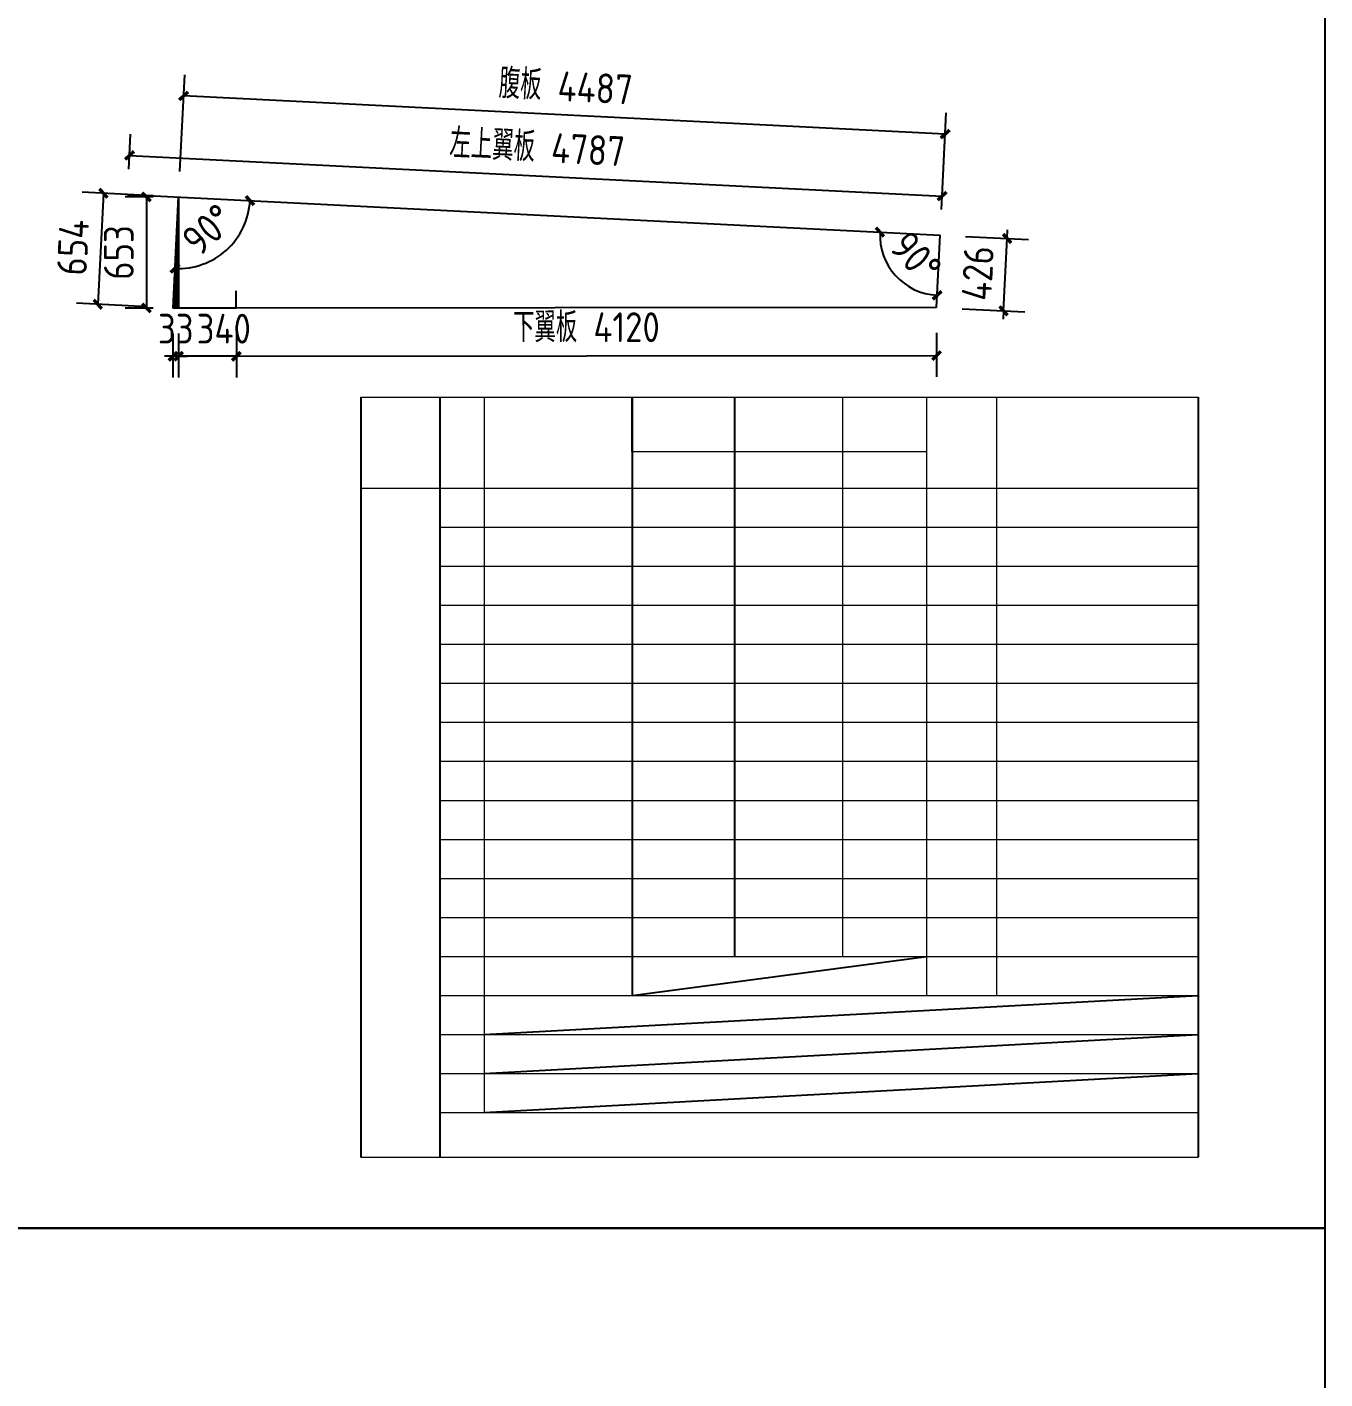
# Model space of a CAD drawing. Extents: x 102162 to 621267, y -39398 to 328893.
# Drawn here: x 458136 to 473412, y 273830 to 289731 of the extents above; entities that cross this region are included whole.
import ezdxf

# ---------------------------------------------------------------- set-up
doc = ezdxf.new("R2010")
doc.units = 0
doc.header["$LTSCALE"] = 1000
doc.header["$MEASUREMENT"] = 0
doc.layers.add('钢架', color=7, linetype='Continuous', lineweight=25)
doc.styles.get("Standard").update_dxf_attribs({"font": 'gbenor.shx', "bigfont": 'gbcbig.shx'})
doc.dimstyles.get("Standard").update_dxf_attribs({"dimscale": 100, "dimtxt": 3.5, "dimasz": 1, "dimexe": 2.5, "dimexo": 3, "dimgap": 1.5, "dimtad": 1, "dimdec": 0, "dimzin": 0, "dimdsep": 46, "dimtxsty": 'Standard', "dimblk": 'ARCHTICK', "dimcen": 0.09, "dimadec": 0, "dimazin": 0, "dimtfac": 1, "dimtdec": 0, "dimtix": 1, "dimtmove": 2, "dimatfit": 3, "dimfxl": 1, "dimtolj": 1, "dimtzin": 0, "dimarcsym": 0})

# ---------------------------------------------------------------- blocks, each defined once
blk = doc.blocks.new('_ArchTick')
at = {"color": 0, "linetype": 'ByBlock', "const_width": 0.4}
blk.add_lwpolyline([(-0.5, -0.5), (0.5, 0.5)], dxfattribs=at)
blk = doc.blocks.new('*D3588')
at = {"color": 3, "lineweight": -2}
for p, q in [((460600, 286126), (460600, 285609)), ((468840, 286133), (468841, 285616)), ((460600, 285859), (468841, 285866))]:
    blk.add_line(p, q, dxfattribs=at)
at = {"layer": 'Defpoints', "color": 0}
for p in [(460600, 286426), (468840, 286433), (468841, 285866)]:
    blk.add_point(p, dxfattribs=at)
at = {"color": 3, "lineweight": -2, "xscale": 100, "yscale": 100, "zscale": 100}
for p, rotation in [((460600, 285859), 180.0479118798455), ((468841, 285866), 0.04791187984543545)]:
    blk.add_blockref('_ArchTick', p, dxfattribs=dict(at, rotation=rotation))
at = {"color": 0, "insert": (464720, 286199), "char_height": 350, "attachment_point": 5, "rotation": 0.0479}
blk.add_mtext('\\A1;下翼板 4120', dxfattribs=at)
blk = doc.blocks.new('*D3589')
at = {"color": 3, "lineweight": -2}
for p, q in [((459335, 288061), (459356, 288471)), ((459343, 288221), (468906, 287743)), ((468898, 287583), (468918, 287993))]:
    blk.add_line(p, q, dxfattribs=at)
at = {"layer": 'Defpoints', "color": 0}
for p in [(459320, 287762), (468906, 287743), (468883, 287284)]:
    blk.add_point(p, dxfattribs=at)
at = {"color": 3, "lineweight": -2, "xscale": 100, "yscale": 100, "zscale": 100}
for p, rotation in [((459343, 288221), 177.1375947738882), ((468906, 287743), 357.1375947738882)]:
    blk.add_blockref('_ArchTick', p, dxfattribs=dict(at, rotation=rotation))
at = {"color": 0, "insert": (464141, 288318), "char_height": 350, "attachment_point": 5, "rotation": 357.1376}
blk.add_mtext('\\A1;左上翼板 4787', dxfattribs=at)
blk = doc.blocks.new('*D3590')
at = {"color": 3, "lineweight": -2}
for p, q in [((469671, 287244), (469676, 287344)), ((469182, 287269), (469921, 287232)), ((469629, 286393), (469671, 287244)), ((469140, 286418), (469878, 286381)), ((469629, 286393), (469624, 286294))]:
    blk.add_line(p, q, dxfattribs=at)
at = {"layer": 'Defpoints', "color": 0}
for p in [(468883, 287284), (469671, 287244), (468840, 286433)]:
    blk.add_point(p, dxfattribs=at)
at = {"color": 3, "lineweight": -2, "xscale": 100, "yscale": 100, "zscale": 100}
for p, rotation in [((469671, 287244), 267.1375947738888), ((469629, 286393), 87.13759477388882)]:
    blk.add_blockref('_ArchTick', p, dxfattribs=dict(at, rotation=rotation))
at = {"color": 0, "insert": (469325, 286835), "char_height": 350, "attachment_point": 5, "rotation": 87.1376}
blk.add_mtext('\\A1;426', dxfattribs=at)
blk = doc.blocks.new('*D3591')
at = {"color": 3, "lineweight": -2}
for p, q in [((459920, 286126), (459920, 285608)), ((460600, 286126), (460600, 285608)), ((460600, 285858), (459920, 285858))]:
    blk.add_line(p, q, dxfattribs=at)
at = {"layer": 'Defpoints', "color": 0}
for p in [(459920, 286426), (460600, 286426), (459920, 285858)]:
    blk.add_point(p, dxfattribs=at)
at = {"color": 3, "lineweight": -2, "xscale": 100, "yscale": 100, "zscale": 100, "rotation": 180}
blk.add_blockref('_ArchTick', (459920, 285858), dxfattribs=at)
at = {"color": 3, "lineweight": -2, "xscale": 100, "yscale": 100, "zscale": 100}
blk.add_blockref('_ArchTick', (460600, 285858), dxfattribs=at)
at = {"color": 0, "insert": (460452, 286183), "char_height": 350, "attachment_point": 5}
blk.add_mtext('\\A1;340', dxfattribs=at)
blk = doc.blocks.new('*D3592')
at = {"color": 0, "lineweight": -2}
blk.add_arc((468883, 287284), 709, 177.1376, 267.1376, dxfattribs=at)
at = {"layer": 'Defpoints', "color": 0}
for p in [(459320, 287762), (468883, 287284), (468883, 287284), (468252, 286960), (468840, 286433)]:
    blk.add_point(p, dxfattribs=at)
at = {"color": 0, "lineweight": -2, "xscale": 100, "yscale": 100, "zscale": 100}
for p, rotation in [((468174, 287319), 87.13759477388791), ((468847, 286576), 357.1375947738954)]:
    blk.add_blockref('_ArchTick', p, dxfattribs=dict(at, rotation=rotation))
at = {"color": 0, "insert": (468598, 287026), "char_height": 350, "attachment_point": 5, "rotation": 312.1376}
blk.add_mtext('\\A1;90°', dxfattribs=at)
blk = doc.blocks.new('*D3593')
at = {"color": 0, "lineweight": -2}
blk.add_arc((459920, 287732), 841, 267.1376, 357.1376, dxfattribs=at)
at = {"layer": 'Defpoints', "color": 0}
for p in [(459320, 287762), (459920, 287732), (468883, 287284), (460303, 286983), (459854, 286425)]:
    blk.add_point(p, dxfattribs=at)
at = {"color": 0, "lineweight": -2, "xscale": 100, "yscale": 100, "zscale": 100}
for p, rotation in [((460760, 287690), 87.13759477388848), ((459878, 286892), 177.1375947738919)]:
    blk.add_blockref('_ArchTick', p, dxfattribs=dict(at, rotation=rotation))
at = {"color": 0, "insert": (460266, 287349), "char_height": 350, "attachment_point": 5, "rotation": 42.1376}
blk.add_mtext('\\A1;90°', dxfattribs=at)
blk = doc.blocks.new('*D3594')
at = {"color": 3, "lineweight": -2}
for p, q in [((459620, 287732), (459292, 287732)), ((459542, 287732), (459542, 286426)), ((459620, 286426), (459292, 286426))]:
    blk.add_line(p, q, dxfattribs=at)
at = {"layer": 'Defpoints', "color": 0}
for p in [(459920, 287732), (459542, 286426), (459920, 286426)]:
    blk.add_point(p, dxfattribs=at)
at = {"color": 3, "lineweight": -2, "xscale": 100, "yscale": 100, "zscale": 100}
for p, rotation in [((459542, 287732), 90), ((459542, 286426), 270)]:
    blk.add_blockref('_ArchTick', p, dxfattribs=dict(at, rotation=rotation))
at = {"color": 0, "insert": (459217, 287079), "char_height": 350, "attachment_point": 5, "rotation": 90}
blk.add_mtext('\\A1;653', dxfattribs=at)
blk = doc.blocks.new('*D3595')
at = {"color": 3, "lineweight": -2}
for p, q in [((459620, 287747), (458785, 287789)), ((459035, 287776), (458969, 286470)), ((459555, 286440), (458720, 286482))]:
    blk.add_line(p, q, dxfattribs=at)
at = {"layer": 'Defpoints', "color": 0}
for p in [(459920, 287732), (458969, 286470), (459854, 286425)]:
    blk.add_point(p, dxfattribs=at)
at = {"color": 3, "lineweight": -2, "xscale": 100, "yscale": 100, "zscale": 100}
for p, rotation in [((459035, 287776), 87.13759477389144), ((458969, 286470), 267.1375947738914)]:
    blk.add_blockref('_ArchTick', p, dxfattribs=dict(at, rotation=rotation))
at = {"color": 0, "insert": (458677, 287139), "char_height": 350, "attachment_point": 5, "rotation": 87.1376}
blk.add_mtext('\\A1;654', dxfattribs=at)
blk = doc.blocks.new('*D3578')
at = {"color": 3, "lineweight": -2}
for p, q in [((459854, 286126), (459854, 285608)), ((459920, 286126), (459920, 285608)), ((459854, 285858), (459754, 285858)), ((459920, 285858), (459854, 285858)), ((459920, 285858), (460020, 285858))]:
    blk.add_line(p, q, dxfattribs=at)
at = {"layer": 'Defpoints', "color": 0}
for p in [(459854, 286426), (459920, 286426), (459854, 285858)]:
    blk.add_point(p, dxfattribs=at)
at = {"color": 3, "lineweight": -2, "xscale": 100, "yscale": 100, "zscale": 100}
for p, rotation in [((459854, 285858), 5.104154152812652e-11), ((459920, 285858), 180.000000000051)]:
    blk.add_blockref('_ArchTick', p, dxfattribs=dict(at, rotation=rotation))
at = {"color": 0, "insert": (459887, 286183), "char_height": 350, "attachment_point": 5}
blk.add_mtext('\\A1;33', dxfattribs=at)
blk = doc.blocks.new('*D3576')
at = {"color": 3, "lineweight": -2}
for p, q in [((459935, 288032), (459992, 289170)), ((468942, 288472), (459979, 288920)), ((468898, 287583), (468954, 288722))]:
    blk.add_line(p, q, dxfattribs=at)
at = {"layer": 'Defpoints', "color": 0}
for p in [(459979, 288920), (459920, 287732), (468883, 287284)]:
    blk.add_point(p, dxfattribs=at)
at = {"color": 3, "lineweight": -2, "xscale": 100, "yscale": 100, "zscale": 100}
for p, rotation in [((459979, 288920), 177.1375947738956), ((468942, 288472), 357.1375947738956)]:
    blk.add_blockref('_ArchTick', p, dxfattribs=dict(at, rotation=rotation))
at = {"color": 0, "insert": (464477, 289032), "char_height": 350, "attachment_point": 5, "rotation": 357.1376}
blk.add_mtext('\\A1;腹板 4487', dxfattribs=at)

msp = doc.modelspace()

# ---------------------------------------------------------------- hatches: boundary and pattern name
h = msp.add_hatch()
h.set_pattern_fill('ANSI31', color=256, scale=2, style=0)
h.set_pattern_definition([(135, (891584.6115, 269167.8104), (2.24506403, 2.24506403), [])])
h.paths.add_polyline_path([(459919.7, 287731.9), (459854.4, 286425.9), (459919.7, 286425.9)])

# ---------------------------------------------------------------- linework, layer by layer
for p, q in [((459320.5, 287761.9), (468882.6, 287283.8)), ((460599.7, 286425.9), (460599.7, 286627.6)), ((468840, 286432.8), (459854.4, 286425.3)), ((465256.4, 284736.7), (465256.4, 285375.5)), ((465256.4, 285375.5), (465256.4, 278340)), ((466464, 285375.5), (466464, 279717.1)), ((466464, 285375.5), (466464, 278799)), ((471920.8, 285375.5), (471920.8, 276439.9)), ((466464, 278959), (466464, 278799)), ((465256.4, 278340), (468722.1, 278799)), ((463517.1, 277880.9), (471920.8, 278340)), ((463517.1, 277421.9), (471920.8, 277880.9)), ((463517.1, 276962.8), (471920.8, 277421.9))]:
    msp.add_line(p, q)
at = {"color": 2}
for p, q in [((459854.4, 286425.3), (459919.7, 287731.9)), ((459919.7, 287731.9), (459919.7, 286425.9)), ((468840, 286432.8), (468882.6, 287283.8)), ((460599.7, 286425.9), (459854.4, 286425.9))]:
    msp.add_line(p, q, dxfattribs=at)
at = {"color": 1}
for p, q in [((462065.3, 285375.5), (462065.3, 276439.9)), ((462997, 276439.9), (462997, 285375.5))]:
    msp.add_line(p, q, dxfattribs=at)
for points in [[(443711.7, 296601.7), (473411.7, 296601.7), (473411.7, 275601.7), (443711.7, 275601.7)], [(443711.7, 275601.7), (473411.7, 275601.7), (473411.7, 254601.7), (443711.7, 254601.7)]]:
    msp.add_lwpolyline(points, close=True)
at = {"layer": '钢架', "lineweight": 13}
for p, q in [((462065.3, 285375.5), (471920.8, 285375.5)), ((463517.1, 285375.5), (463517.1, 276962.8)), ((467732.1, 285375.5), (467732.1, 282471.4)), ((468722.1, 285375.5), (468722.1, 278340)), ((469547.4, 285375.5), (469547.4, 278340)), ((465256.4, 284736.7), (468722.1, 284736.7)), ((462065.3, 284307.5), (471920.8, 284307.5)), ((462997, 283848.5), (471920.8, 283848.5)), ((462997, 283389.4), (471920.8, 283389.4)), ((462997, 282930.4), (471920.8, 282930.4)), ((462997, 282930.4), (471920.8, 282930.4)), ((462997, 282471.4), (471920.8, 282471.4)), ((467732.1, 282471.4), (467732.1, 282012.3)), ((462997, 282012.3), (471920.8, 282012.3)), ((467732.1, 282012.3), (467732.1, 278799)), ((462997, 281553.3), (471920.8, 281553.3)), ((462997, 281094.2), (471920.8, 281094.2)), ((462997, 280635.2), (471920.8, 280635.2)), ((462997, 280176.1), (471920.8, 280176.1)), ((462997, 279717.1), (471920.8, 279717.1)), ((462997, 279717.1), (471920.8, 279717.1)), ((462997, 279717.1), (471920.8, 279717.1)), ((462997, 279717.1), (471920.8, 279717.1)), ((462997, 279258.1), (471920.8, 279258.1)), ((462997, 279258.1), (471920.8, 279258.1)), ((462997, 278799), (471920.8, 278799)), ((462997, 278340), (471920.8, 278340)), ((462997, 277880.9), (471920.8, 277880.9)), ((462997, 277421.9), (471920.8, 277421.9)), ((462997, 276962.8), (471920.8, 276962.8)), ((462065.3, 276439.9), (471920.8, 276439.9))]:
    msp.add_line(p, q, dxfattribs=at)

# ---------------------------------------------------------------- dimensions: what is measured, and where the dimension line sits
for p1, p2, distance, text, picture, middle in [((468882.6, 287283.8), (459919.7, 287731.9), -1189.8, '腹板 4487', '*D3576', (464477.4, 289032.3)), ((459320.5, 287761.9), (468882.6, 287283.8), 460, '左上翼板 4787', '*D3589', (464141.3, 288318.4)), ((460599.7, 286425.9), (468840, 286432.8), -567.2, '下翼板 4120', '*D3588', (464720.1, 286198.7))]:
    dim = msp.add_aligned_dim(p1=p1, p2=p2, distance=distance, text=text, dimstyle='Standard', override={"dimlfac": 0.5, "dimclrd": 3, "dimclre": 3})
    dim.commit()
    dim.dimension.update_dxf_attribs({"geometry": picture, "text_midpoint": middle})
for p1, p2, distance, picture, middle in [((459919.7, 287731.9), (459854.4, 286425.3), -886.1, '*D3595', (458677.5, 287139.1)), ((468840, 286432.8), (468882.6, 287283.8), -789.7, '*D3590', (469325.4, 286835.1)), ((459919.7, 286425.9), (459854.4, 286425.9), 567.9, '*D3578', (459887.1, 286183.1))]:
    dim = msp.add_aligned_dim(p1=p1, p2=p2, distance=distance, dimstyle='Standard', override={"dimlfac": 0.5, "dimclrd": 3, "dimclre": 3})
    dim.commit()
    dim.dimension.update_dxf_attribs({"geometry": picture, "text_midpoint": middle})
dim = msp.add_linear_dim(base=(459542.2, 286425.9), p1=(459919.7, 287731.9), p2=(459919.7, 286425.9), angle=90, dimstyle='Standard', override={"dimlfac": 0.5, "dimclrd": 3, "dimclre": 3})
dim.commit()
dim.dimension.update_dxf_attribs({"geometry": '*D3594', "text_midpoint": (459217.2, 287078.9)})
at = {"color": 1}
for base, line1, picture, middle in [((468251.5, 286960.3), ((468840, 286432.8), (468882.6, 287283.8)), '*D3592', (468597.7, 287026)), ((460303.5, 286983.3), ((459854.4, 286425.3), (459919.7, 287731.9)), '*D3593', (460266.1, 287349.1))]:
    dim = msp.add_angular_dim_2l(base=base, line1=line1, line2=((459320.5, 287761.9), (468882.6, 287283.8)), dimstyle='Standard', dxfattribs=at)
    dim.commit()
    dim.dimension.update_dxf_attribs({"geometry": picture, "text_midpoint": middle})
dim = msp.add_linear_dim(base=(459919.7, 285858.1), p1=(460599.7, 286425.9), p2=(459919.7, 286425.9), angle=180, dimstyle='Standard', override={"dimlfac": 0.5, "dimclrd": 3, "dimclre": 3})
dim.commit()
dim.dimension.update_dxf_attribs({"geometry": '*D3591', "text_midpoint": (460452.4, 286183.1), "dimtype": 161})

doc.saveas('drawing.dxf')
